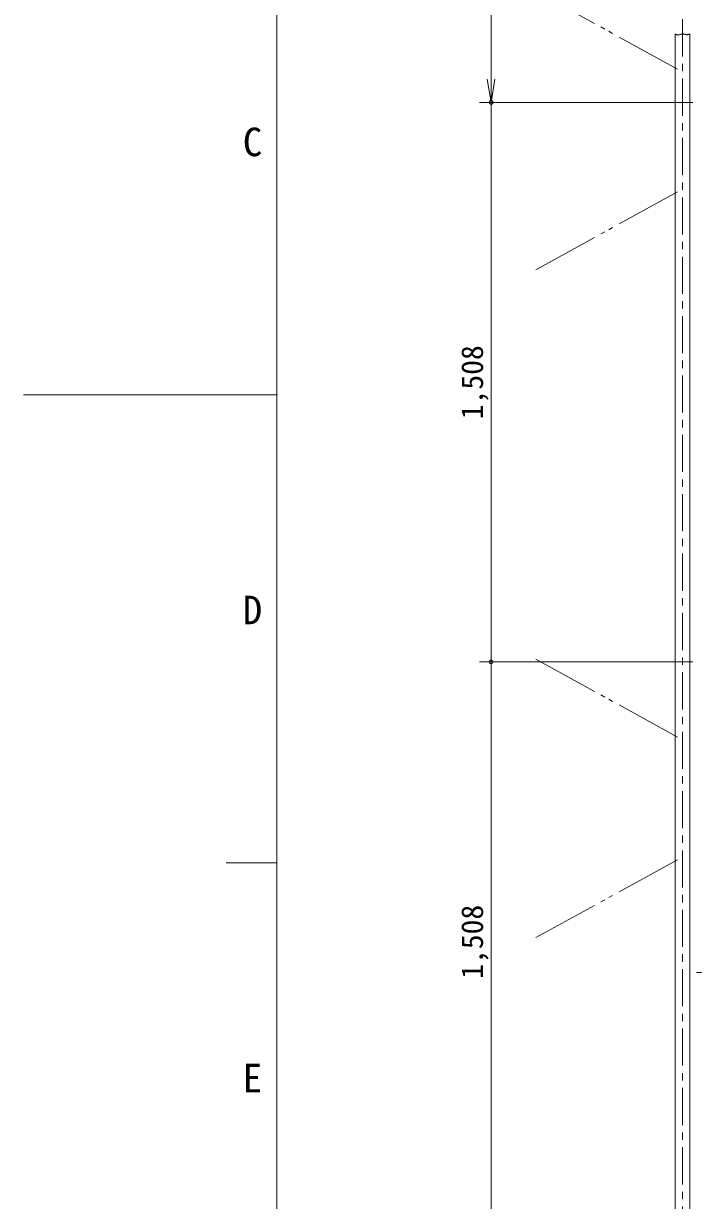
# Model space of a CAD drawing. Units: millimetres, scale not verified. Extents: x -4246 to 7230, y -3649 to 4339.
# Drawn here: x -4246 to -2439, y -1762 to 1409 of the extents above; entities that cross this region are included whole.
import ezdxf
from ezdxf.enums import TextEntityAlignment as Align

# ---------------------------------------------------------------- set-up
doc = ezdxf.new("R2010")
doc.units = ezdxf.units.MM
doc.header["$LTSCALE"] = 20
doc.header["$PDMODE"] = 32
doc.header["$PDSIZE"] = 10
doc.linetypes.add('CHAIN1', pattern=[8, 5, -1, 1, -1])
doc.linetypes.add('DOUBLE_CHAIN2', pattern=[12.8, 9, -1, 0.6, -0.6, 0.6, -1])
for name, color, linetype, lineweight in [('0-0_0', 134, 'Continuous', 18), ('0-A_仮想線', 3, 'DOUBLE_CHAIN2', 18), ('0-D_外形線', 5, 'Continuous', 18), ('0-F_寸法線', 7, 'Continuous', 18), ('1-0_中心線', 1, 'CHAIN1', 18), ('1-2_補助', 5, 'Continuous', 18), ('1-3_補助線', 5, 'Continuous', 18)]:
    doc.layers.add(name, color=color, linetype=linetype, lineweight=lineweight)
doc.styles.add('ＭＳ ゴシック', font='')
doc.styles.get('ＭＳ ゴシック').set_extended_font_data('MS Gothic')

msp = doc.modelspace()

# ---------------------------------------------------------------- linework, layer by layer
at = {"layer": '0-0_0'}
for p, q in [((-3563.32, 408.6), (-4246.42, 408.6)), ((-3563.32, 408.6), (-3699.94, 408.6)), ((-3563.32, -852.85), (-3699.94, -852.85))]:
    msp.add_line(p, q, dxfattribs=at)
at = {"layer": '0-0_0', "color": 7}
msp.add_lwpolyline([(6956.4, -3375.76), (-3563.32, -3375.76), (-3563.32, 4192.97)], dxfattribs=at)
at = {"layer": '0-A_仮想線'}
for p, q in [((-2481.98, 1286.44), (-2877.23, 1503.52)), ((-2481.98, 955.9), (-2877.23, 738.82)), ((-2481.98, -513.56), (-2877.23, -296.48)), ((-2481.98, -844.1), (-2877.23, -1061.18))]:
    msp.add_line(p, q, dxfattribs=at)
at = {"layer": '0-D_外形線'}
for points in [[(-2489.05, -2519.02), (-2489.05, 1034.42), (-2489.05, 1381.28)], [(-2449.05, -2519.02), (-2449.05, 1034.42), (-2449.05, 1381.28)]]:
    msp.add_lwpolyline(points, dxfattribs=at)
at = {"layer": '0-F_寸法線'}
for p, q in [((-2985.33, 1259.48), (-2985.33, 1862.85)), ((-2985.33, 1196.98), (-2985.33, 1259.48)), ((-2440.84, 1196.98), (-3016.58, 1196.98)), ((-2440.84, 1196.98), (-3016.58, 1196.98)), ((-2985.33, 1196.98), (-2985.33, -311.02)), ((-2985.33, -248.52), (-2985.33, 1134.48)), ((-2440.84, -311.02), (-3016.58, -311.02)), ((-2440.84, -311.02), (-3016.58, -311.02)), ((-2985.33, -311.02), (-2985.33, -1819.02)), ((-2985.33, -1756.52), (-2985.33, -373.52))]:
    msp.add_line(p, q, dxfattribs=at)
msp.add_lwpolyline([(-2974.92, 1259.48), (-2985.33, 1196.98), (-2995.75, 1259.48)], dxfattribs=at)
for p in [(-2985.33, 1196.98), (-2985.33, -311.02)]:
    msp.add_point(p, dxfattribs=at)
at = {"layer": '1-0_中心線'}
msp.add_line((-2469.05, -2519.02), (-2469.05, 2124.72), dxfattribs=at)
at = {"layer": '1-2_補助', "color": 1, "linetype": 'CHAIN1'}
msp.add_line((-2171.11, -1148.14), (-2451.33, -1148.14), dxfattribs=at)
at = {"layer": '1-3_補助線', "color": 134}
for points in [[(-2489.05, 1381.28), (-2488.55, 1381.07), (-2488.33, 1380.98), (-2488.07, 1380.86), (-2487.76, 1380.73), (-2487.4, 1380.58), (-2486.99, 1380.4), (-2486.52, 1380.2), (-2486, 1379.98), (-2485.43, 1379.73), (-2484.8, 1379.46), (-2484.11, 1379.19), (-2483.36, 1378.94), (-2482.56, 1378.72), (-2481.71, 1378.56), (-2480.79, 1378.48), (-2479.82, 1378.5), (-2478.79, 1378.64), (-2477.7, 1378.9), (-2476.56, 1379.27), (-2475.37, 1379.7), (-2474.15, 1380.15), (-2472.9, 1380.58), (-2471.63, 1380.96), (-2470.34, 1381.25), (-2469.05, 1381.4), (-2467.75, 1381.39), (-2466.45, 1381.25), (-2465.18, 1381), (-2463.92, 1380.69), (-2462.69, 1380.34), (-2461.5, 1380), (-2460.35, 1379.7), (-2459.26, 1379.47), (-2458.22, 1379.34), (-2457.24, 1379.31), (-2456.33, 1379.35), (-2455.47, 1379.45), (-2454.66, 1379.61), (-2453.92, 1379.79)], [(-2453.92, 1379.79), (-2453.24, 1379.98), (-2452.61, 1380.17), (-2452.04, 1380.35), (-2451.53, 1380.51), (-2451.07, 1380.66), (-2450.66, 1380.78), (-2450.31, 1380.89), (-2450, 1380.99), (-2449.75, 1381.07), (-2449.05, 1381.28)]]:
    msp.add_lwpolyline(points, dxfattribs=at)

# ---------------------------------------------------------------- texts
at = {"layer": '0-0_0', "style": 'ＭＳ ゴシック'}
for s, p in [('C', (-3654.93, 1028.84)), ('D', (-3654.93, -232.62)), ('E', (-3654.93, -1494.07))]:
    msp.add_text(s, height=76.92, dxfattribs=at).set_placement(p, align=Align.BOTTOM_LEFT)
at = {"layer": '0-F_寸法線', "style": 'ＭＳ ゴシック'}
for p in [(-2989.42, 342.98), (-2989.42, -1165.02)]:
    msp.add_text('1,508', height=58.65, rotation=90, dxfattribs=at).set_placement(p, align=Align.BOTTOM_LEFT)

doc.saveas('drawing.dxf')
